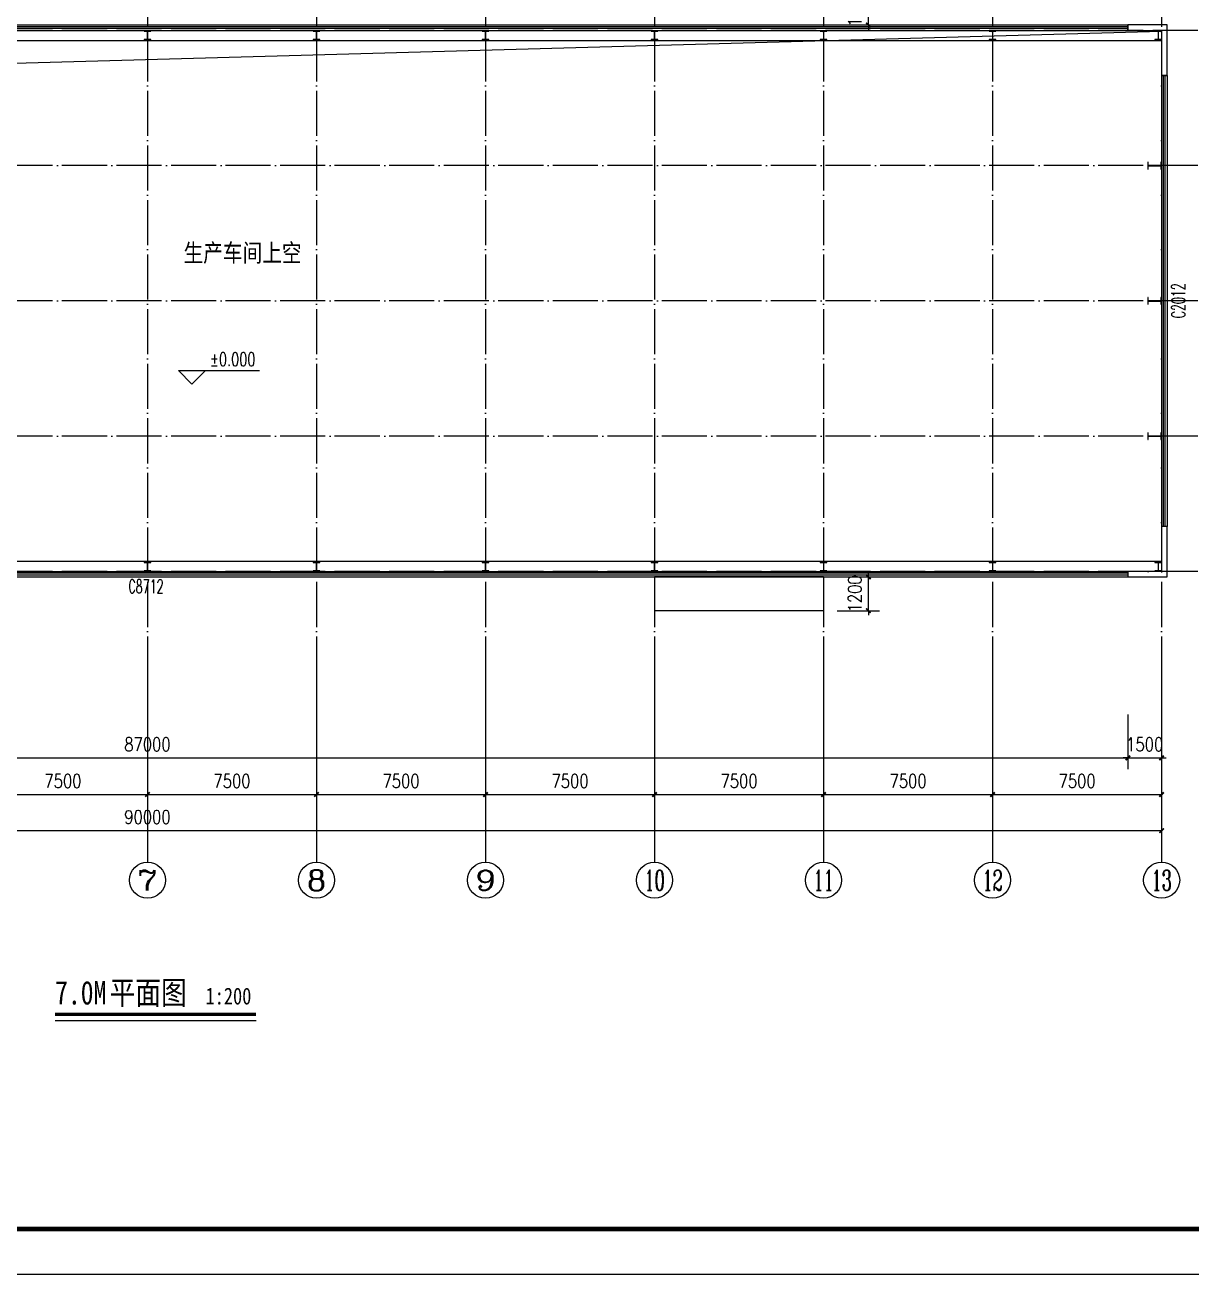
# Model space of a CAD drawing. Extents: x 3757684 to 3906284, y -130571 to 413559.
# Drawn here: x 3828280 to 3880018, y 87652 to 143053 of the extents above; entities that cross this region are included whole.
import ezdxf
from ezdxf.enums import TextEntityAlignment as Align

# ---------------------------------------------------------------- set-up
doc = ezdxf.new("R2010")
doc.units = 0
doc.header["$LTSCALE"] = 1000
doc.header["$MEASUREMENT"] = 0
doc.linetypes.add('DOTE', pattern=[2.42, 2, -0.2, 0.02, -0.2])
doc.layers.get('0').update_dxf_attribs({"color": 4, "linetype": 'CONTINUOUS'})
doc.layers.get('Defpoints').update_dxf_attribs({"linetype": 'CONTINUOUS'})
for name, color, linetype in [('AXIS', 3, 'CONTINUOUS'), ('AXIS_TEXT', 7, 'CONTINUOUS'), ('COLUMN', 9, 'CONTINUOUS'), ('DIM_ELEV', 3, 'CONTINUOUS'), ('DIM_SYMB', 3, 'CONTINUOUS'), ('DOTE', 1, 'CONTINUOUS'), ('PUB_DIM', 3, 'CONTINUOUS'), ('PUB_TEXT', 7, 'CONTINUOUS'), ('PUB_TITLE', 4, 'CONTINUOUS'), ('STAIR', 2, 'CONTINUOUS'), ('WALL', 5, 'CONTINUOUS'), ('WINDOW', 4, 'CONTINUOUS')]:
    doc.layers.add(name, color=color, linetype=linetype)
doc.styles.add('_SIMPLEX', font='SIMPLEX.shx', dxfattribs={"width": 0.8})
doc.styles.add('_TCH_AXIS', font='COMPLEX', dxfattribs={"bigfont": 'GBCBIG'})
doc.styles.add('_TCH_DIM', font='SIMPLEX', dxfattribs={"bigfont": 'GBCBIG'})
doc.styles.add('COMPLEX', font='COMPLEX')
doc.styles.add('DIM_FONT', font='SIMPLEX.shx', dxfattribs={"width": 0.8})
doc.styles.add('H1', font='SimSun.ttf')
doc.styles.add('ht', font='simhei_0.ttf', dxfattribs={"width": 0.8})
doc.dimstyles.new('DIMN200', dxfattribs={"dimscale": 2, "dimtxt": 300, "dimasz": 100, "dimexe": 250, "dimexo": 300, "dimgap": 150, "dimtad": 1, "dimdec": 0, "dimzin": 0, "dimdsep": 46, "dimtxsty": 'DIM_FONT', "dimblk": 'ARCHTICK', "dimcen": 0.09, "dimclrt": 7, "dimazin": 2, "dimtfac": 1, "dimtdec": 0, "dimtix": 1, "dimtmove": 2, "dimatfit": 3, "dimfxl": 0, "dimtolj": 1, "dimtzin": 0, "dimarcsym": 0})

# ---------------------------------------------------------------- blocks, each defined once
blk = doc.blocks.new('_ArchTick')
at = {"color": 0, "linetype": 'ByBlock', "const_width": 0.4}
blk.add_lwpolyline([(-0.5, -0.5), (0.5, 0.5)], dxfattribs=at)
blk = doc.blocks.new('*D27')
at = {"layer": 'Defpoints', "color": 0}
for p in [(3863714, 118573), (3865700, 118573), (3863714, 117073)]:
    blk.add_point(p, dxfattribs=at)
at = {"layer": 'PUB_DIM', "color": 0, "lineweight": -2}
for p, q in [((3864314, 118573), (3866200, 118573)), ((3865700, 118573), (3865700, 118773)), ((3865700, 117073), (3865700, 118573)), ((3864314, 117073), (3866200, 117073)), ((3865700, 117073), (3865700, 116873))]:
    blk.add_line(p, q, dxfattribs=at)
at = {"layer": 'PUB_DIM', "color": 0, "lineweight": -2, "xscale": 200, "yscale": 200, "zscale": 200}
for p, rotation in [((3865700, 118573), 270), ((3865700, 117073), 90)]:
    blk.add_blockref('_ArchTick', p, dxfattribs=dict(at, rotation=rotation))
at = {"layer": 'PUB_DIM', "color": 7, "insert": (3865100, 117823), "char_height": 600, "attachment_point": 5, "rotation": 90, "style": 'DIM_FONT'}
blk.add_mtext('\\A1;1200', dxfattribs=at)
blk = doc.blocks.new('*D29')
at = {"layer": 'Defpoints', "color": 0}
for p in [(3863714, 144553), (3865700, 144553), (3863714, 143053)]:
    blk.add_point(p, dxfattribs=at)
at = {"layer": 'PUB_DIM', "color": 0, "lineweight": -2}
for p, q in [((3865700, 144553), (3865700, 144753)), ((3864314, 144553), (3866200, 144553)), ((3865700, 143053), (3865700, 144553)), ((3864314, 143053), (3866200, 143053)), ((3865700, 143053), (3865700, 142853))]:
    blk.add_line(p, q, dxfattribs=at)
at = {"layer": 'PUB_DIM', "color": 0, "lineweight": -2, "xscale": 200, "yscale": 200, "zscale": 200}
for p, rotation in [((3865700, 144553), 270), ((3865700, 143053), 90)]:
    blk.add_blockref('_ArchTick', p, dxfattribs=dict(at, rotation=rotation))
at = {"layer": 'PUB_DIM', "color": 7, "insert": (3865100, 143803), "char_height": 600, "attachment_point": 5, "rotation": 90, "style": 'DIM_FONT'}
blk.add_mtext('\\A1;1200', dxfattribs=at)
blk = doc.blocks.new('*D92')
at = {"layer": 'Defpoints', "color": 0}
for p in [(3790214, 113062), (3877214, 113062), (3877214, 110542)]:
    blk.add_point(p, dxfattribs=at)
at = {"layer": 'PUB_DIM', "color": 0, "lineweight": -2}
for p, q in [((3790214, 112462), (3790214, 110042)), ((3877214, 112462), (3877214, 110042)), ((3790214, 110542), (3877214, 110542))]:
    blk.add_line(p, q, dxfattribs=at)
at = {"layer": 'PUB_DIM', "color": 0, "lineweight": -2, "xscale": 200, "yscale": 200, "zscale": 200, "rotation": 180}
blk.add_blockref('_ArchTick', (3790214, 110542), dxfattribs=at)
at = {"layer": 'PUB_DIM', "color": 0, "lineweight": -2, "xscale": 200, "yscale": 200, "zscale": 200}
blk.add_blockref('_ArchTick', (3877214, 110542), dxfattribs=at)
at = {"layer": 'PUB_DIM', "color": 7, "insert": (3833714, 111142), "char_height": 600, "attachment_point": 5, "style": 'DIM_FONT'}
blk.add_mtext('\\A1;87000', dxfattribs=at)
blk = doc.blocks.new('*D93')
at = {"layer": 'Defpoints', "color": 0}
for p in [(3877214, 113062), (3878714, 113062), (3878714, 110542)]:
    blk.add_point(p, dxfattribs=at)
at = {"layer": 'PUB_DIM', "color": 0, "lineweight": -2}
for p, q in [((3877214, 112462), (3877214, 110042)), ((3878714, 112462), (3878714, 110042)), ((3877214, 110542), (3877014, 110542)), ((3877214, 110542), (3878714, 110542)), ((3878714, 110542), (3878914, 110542))]:
    blk.add_line(p, q, dxfattribs=at)
at = {"layer": 'PUB_DIM', "color": 0, "lineweight": -2, "xscale": 200, "yscale": 200, "zscale": 200}
blk.add_blockref('_ArchTick', (3877214, 110542), dxfattribs=at)
at = {"layer": 'PUB_DIM', "color": 0, "lineweight": -2, "xscale": 200, "yscale": 200, "zscale": 200, "rotation": 180}
blk.add_blockref('_ArchTick', (3878714, 110542), dxfattribs=at)
at = {"layer": 'PUB_DIM', "color": 7, "insert": (3877964, 111142), "char_height": 600, "attachment_point": 5, "style": 'DIM_FONT'}
blk.add_mtext('\\A1;1500', dxfattribs=at)
blk = doc.blocks.new('*D164')
at = {"layer": 'AXIS', "color": 0, "lineweight": -2}
for p, q in [((3826214, 113318), (3826214, 108418)), ((3833714, 113318), (3833714, 108418)), ((3826214, 108918), (3833714, 108918))]:
    blk.add_line(p, q, dxfattribs=at)
at = {"layer": 'Defpoints', "color": 0}
for p in [(3826214, 113918), (3833714, 113918), (3833714, 108918)]:
    blk.add_point(p, dxfattribs=at)
at = {"layer": 'AXIS', "color": 0, "lineweight": -2, "xscale": 200, "yscale": 200, "zscale": 200, "rotation": 180}
blk.add_blockref('_ArchTick', (3826214, 108918), dxfattribs=at)
at = {"layer": 'AXIS', "color": 0, "lineweight": -2, "xscale": 200, "yscale": 200, "zscale": 200}
blk.add_blockref('_ArchTick', (3833714, 108918), dxfattribs=at)
at = {"layer": 'AXIS', "color": 7, "insert": (3829964, 109518), "char_height": 600, "attachment_point": 5, "style": 'DIM_FONT'}
blk.add_mtext('\\A1;7500', dxfattribs=at)
blk = doc.blocks.new('*D165')
at = {"layer": 'AXIS', "color": 0, "lineweight": -2}
for p, q in [((3833714, 113318), (3833714, 108418)), ((3841214, 113318), (3841214, 108418)), ((3833714, 108918), (3841214, 108918))]:
    blk.add_line(p, q, dxfattribs=at)
at = {"layer": 'Defpoints', "color": 0}
for p in [(3833714, 113918), (3841214, 113918), (3841214, 108918)]:
    blk.add_point(p, dxfattribs=at)
at = {"layer": 'AXIS', "color": 0, "lineweight": -2, "xscale": 200, "yscale": 200, "zscale": 200, "rotation": 180}
blk.add_blockref('_ArchTick', (3833714, 108918), dxfattribs=at)
at = {"layer": 'AXIS', "color": 0, "lineweight": -2, "xscale": 200, "yscale": 200, "zscale": 200}
blk.add_blockref('_ArchTick', (3841214, 108918), dxfattribs=at)
at = {"layer": 'AXIS', "color": 7, "insert": (3837464, 109518), "char_height": 600, "attachment_point": 5, "style": 'DIM_FONT'}
blk.add_mtext('\\A1;7500', dxfattribs=at)
blk = doc.blocks.new('*D166')
at = {"layer": 'AXIS', "color": 0, "lineweight": -2}
for p, q in [((3841214, 113318), (3841214, 108418)), ((3848714, 113318), (3848714, 108418)), ((3841214, 108918), (3848714, 108918))]:
    blk.add_line(p, q, dxfattribs=at)
at = {"layer": 'Defpoints', "color": 0}
for p in [(3841214, 113918), (3848714, 113918), (3848714, 108918)]:
    blk.add_point(p, dxfattribs=at)
at = {"layer": 'AXIS', "color": 0, "lineweight": -2, "xscale": 200, "yscale": 200, "zscale": 200, "rotation": 180}
blk.add_blockref('_ArchTick', (3841214, 108918), dxfattribs=at)
at = {"layer": 'AXIS', "color": 0, "lineweight": -2, "xscale": 200, "yscale": 200, "zscale": 200}
blk.add_blockref('_ArchTick', (3848714, 108918), dxfattribs=at)
at = {"layer": 'AXIS', "color": 7, "insert": (3844964, 109518), "char_height": 600, "attachment_point": 5, "style": 'DIM_FONT'}
blk.add_mtext('\\A1;7500', dxfattribs=at)
blk = doc.blocks.new('*D167')
at = {"layer": 'AXIS', "color": 0, "lineweight": -2}
for p, q in [((3848714, 113318), (3848714, 108418)), ((3856214, 113318), (3856214, 108418)), ((3848714, 108918), (3856214, 108918))]:
    blk.add_line(p, q, dxfattribs=at)
at = {"layer": 'Defpoints', "color": 0}
for p in [(3848714, 113918), (3856214, 113918), (3856214, 108918)]:
    blk.add_point(p, dxfattribs=at)
at = {"layer": 'AXIS', "color": 0, "lineweight": -2, "xscale": 200, "yscale": 200, "zscale": 200, "rotation": 180}
blk.add_blockref('_ArchTick', (3848714, 108918), dxfattribs=at)
at = {"layer": 'AXIS', "color": 0, "lineweight": -2, "xscale": 200, "yscale": 200, "zscale": 200}
blk.add_blockref('_ArchTick', (3856214, 108918), dxfattribs=at)
at = {"layer": 'AXIS', "color": 7, "insert": (3852464, 109518), "char_height": 600, "attachment_point": 5, "style": 'DIM_FONT'}
blk.add_mtext('\\A1;7500', dxfattribs=at)
blk = doc.blocks.new('*D168')
at = {"layer": 'AXIS', "color": 0, "lineweight": -2}
for p, q in [((3856214, 113318), (3856214, 108418)), ((3863714, 113318), (3863714, 108418)), ((3856214, 108918), (3863714, 108918))]:
    blk.add_line(p, q, dxfattribs=at)
at = {"layer": 'Defpoints', "color": 0}
for p in [(3856214, 113918), (3863714, 113918), (3863714, 108918)]:
    blk.add_point(p, dxfattribs=at)
at = {"layer": 'AXIS', "color": 0, "lineweight": -2, "xscale": 200, "yscale": 200, "zscale": 200, "rotation": 180}
blk.add_blockref('_ArchTick', (3856214, 108918), dxfattribs=at)
at = {"layer": 'AXIS', "color": 0, "lineweight": -2, "xscale": 200, "yscale": 200, "zscale": 200}
blk.add_blockref('_ArchTick', (3863714, 108918), dxfattribs=at)
at = {"layer": 'AXIS', "color": 7, "insert": (3859964, 109518), "char_height": 600, "attachment_point": 5, "style": 'DIM_FONT'}
blk.add_mtext('\\A1;7500', dxfattribs=at)
blk = doc.blocks.new('*D169')
at = {"layer": 'AXIS', "color": 0, "lineweight": -2}
for p, q in [((3863714, 113318), (3863714, 108418)), ((3871214, 113318), (3871214, 108418)), ((3863714, 108918), (3871214, 108918))]:
    blk.add_line(p, q, dxfattribs=at)
at = {"layer": 'Defpoints', "color": 0}
for p in [(3863714, 113918), (3871214, 113918), (3871214, 108918)]:
    blk.add_point(p, dxfattribs=at)
at = {"layer": 'AXIS', "color": 0, "lineweight": -2, "xscale": 200, "yscale": 200, "zscale": 200, "rotation": 180}
blk.add_blockref('_ArchTick', (3863714, 108918), dxfattribs=at)
at = {"layer": 'AXIS', "color": 0, "lineweight": -2, "xscale": 200, "yscale": 200, "zscale": 200}
blk.add_blockref('_ArchTick', (3871214, 108918), dxfattribs=at)
at = {"layer": 'AXIS', "color": 7, "insert": (3867464, 109518), "char_height": 600, "attachment_point": 5, "style": 'DIM_FONT'}
blk.add_mtext('\\A1;7500', dxfattribs=at)
blk = doc.blocks.new('*D170')
at = {"layer": 'AXIS', "color": 0, "lineweight": -2}
for p, q in [((3871214, 113318), (3871214, 108418)), ((3878714, 113318), (3878714, 108418)), ((3871214, 108918), (3878714, 108918))]:
    blk.add_line(p, q, dxfattribs=at)
at = {"layer": 'Defpoints', "color": 0}
for p in [(3871214, 113918), (3878714, 113918), (3878714, 108918)]:
    blk.add_point(p, dxfattribs=at)
at = {"layer": 'AXIS', "color": 0, "lineweight": -2, "xscale": 200, "yscale": 200, "zscale": 200, "rotation": 180}
blk.add_blockref('_ArchTick', (3871214, 108918), dxfattribs=at)
at = {"layer": 'AXIS', "color": 0, "lineweight": -2, "xscale": 200, "yscale": 200, "zscale": 200}
blk.add_blockref('_ArchTick', (3878714, 108918), dxfattribs=at)
at = {"layer": 'AXIS', "color": 7, "insert": (3874964, 109518), "char_height": 600, "attachment_point": 5, "style": 'DIM_FONT'}
blk.add_mtext('\\A1;7500', dxfattribs=at)
blk = doc.blocks.new('*D171')
at = {"layer": 'AXIS', "color": 0, "lineweight": -2}
for p, q in [((3788714, 113318), (3788714, 106818)), ((3878714, 113318), (3878714, 106818)), ((3788714, 107318), (3878714, 107318))]:
    blk.add_line(p, q, dxfattribs=at)
at = {"layer": 'Defpoints', "color": 0}
for p in [(3788714, 113918), (3878714, 113918), (3878714, 107318)]:
    blk.add_point(p, dxfattribs=at)
at = {"layer": 'AXIS', "color": 0, "lineweight": -2, "xscale": 200, "yscale": 200, "zscale": 200, "rotation": 180}
blk.add_blockref('_ArchTick', (3788714, 107318), dxfattribs=at)
at = {"layer": 'AXIS', "color": 0, "lineweight": -2, "xscale": 200, "yscale": 200, "zscale": 200}
blk.add_blockref('_ArchTick', (3878714, 107318), dxfattribs=at)
at = {"layer": 'AXIS', "color": 7, "insert": (3833714, 107918), "char_height": 600, "attachment_point": 5, "style": 'DIM_FONT'}
blk.add_mtext('\\A1;90000', dxfattribs=at)
blk = doc.blocks.new('_AXISO')
blk.add_circle((0, 0), 0.5)
at = {"layer": 'AXIS_TEXT', "style": 'COMPLEX', "width": 1.041667}
blk.add_attdef('A', text='', height=0.56, dxfattribs=at).set_placement((-0.25, -0.28), (0.25, -0.28), align=Align.FIT)
blk = doc.blocks.new('$TCHSYS$WIN2D')
for p, q in [((-0.5, 0.5), (0.5, 0.5)), ((-0.5, 0.5), (-0.5, -0.5)), ((0.5, 0.5), (0.5, -0.5)), ((0.5, 0.16667), (-0.5, 0.16667)), ((0.5, -0.16667), (-0.5, -0.16667)), ((-0.5, -0.5), (0.5, -0.5))]:
    blk.add_line(p, q)

msp = doc.modelspace()

# ---------------------------------------------------------------- linework, layer by layer
for p, q in [((3788713.9, 142357.9), (3878713.9, 142357.9)), ((3788713.9, 119267.7), (3878713.9, 119267.7))]:
    msp.add_line(p, q)
msp.add_lwpolyline([(3788713.9, 118845.1), (3791730.1, 140359), (3878713.9, 142780.5)])
at = {"layer": 'AXIS'}
for p, q in [((3833713.9, 113918.3), (3833713.9, 105918.3)), ((3841213.9, 113918.3), (3841213.9, 105918.3)), ((3848713.9, 113918.3), (3848713.9, 105918.3)), ((3856213.9, 113918.3), (3856213.9, 105918.3)), ((3863713.9, 113918.3), (3863713.9, 105918.3)), ((3871213.9, 113918.3), (3871213.9, 105918.3)), ((3878713.9, 113918.3), (3878713.9, 105918.3))]:
    msp.add_line(p, q, dxfattribs=at)
at = {"layer": 'COLUMN'}
for p, q in [((3833863.9, 142796.5), (3833563.9, 142796.5)), ((3833563.9, 142796.5), (3833563.9, 142780.5)), ((3833563.9, 142780.5), (3833703.9, 142780.5)), ((3833703.9, 142412.5), (3833563.9, 142412.5)), ((3833563.9, 142412.5), (3833563.9, 142396.5)), ((3833563.9, 142396.5), (3833863.9, 142396.5)), ((3833703.9, 142780.5), (3833708.9, 142775.5)), ((3833708.9, 142417.5), (3833703.9, 142412.5)), ((3833708.9, 142775.5), (3833708.9, 142417.5)), ((3833718.9, 142775.5), (3833723.9, 142780.5)), ((3833718.9, 142417.5), (3833718.9, 142775.5)), ((3833723.9, 142412.5), (3833718.9, 142417.5)), ((3833723.9, 142780.5), (3833863.9, 142780.5)), ((3833863.9, 142412.5), (3833723.9, 142412.5)), ((3833863.9, 142780.5), (3833863.9, 142796.5)), ((3833863.9, 142396.5), (3833863.9, 142412.5)), ((3841363.9, 142796.5), (3841063.9, 142796.5)), ((3841063.9, 142796.5), (3841063.9, 142780.5)), ((3841063.9, 142780.5), (3841203.9, 142780.5)), ((3841203.9, 142412.5), (3841063.9, 142412.5)), ((3841063.9, 142412.5), (3841063.9, 142396.5)), ((3841063.9, 142396.5), (3841363.9, 142396.5)), ((3841203.9, 142780.5), (3841208.9, 142775.5)), ((3841208.9, 142417.5), (3841203.9, 142412.5)), ((3841208.9, 142775.5), (3841208.9, 142417.5)), ((3841218.9, 142775.5), (3841223.9, 142780.5)), ((3841218.9, 142417.5), (3841218.9, 142775.5)), ((3841223.9, 142412.5), (3841218.9, 142417.5)), ((3841223.9, 142780.5), (3841363.9, 142780.5)), ((3841363.9, 142412.5), (3841223.9, 142412.5)), ((3841363.9, 142780.5), (3841363.9, 142796.5)), ((3841363.9, 142396.5), (3841363.9, 142412.5)), ((3848863.9, 142796.5), (3848563.9, 142796.5)), ((3848563.9, 142796.5), (3848563.9, 142780.5)), ((3848563.9, 142780.5), (3848703.9, 142780.5)), ((3848703.9, 142412.5), (3848563.9, 142412.5)), ((3848563.9, 142412.5), (3848563.9, 142396.5)), ((3848563.9, 142396.5), (3848863.9, 142396.5)), ((3848703.9, 142780.5), (3848708.9, 142775.5)), ((3848708.9, 142417.5), (3848703.9, 142412.5)), ((3848708.9, 142775.5), (3848708.9, 142417.5)), ((3848718.9, 142775.5), (3848723.9, 142780.5)), ((3848718.9, 142417.5), (3848718.9, 142775.5)), ((3848723.9, 142412.5), (3848718.9, 142417.5)), ((3848723.9, 142780.5), (3848863.9, 142780.5)), ((3848863.9, 142412.5), (3848723.9, 142412.5)), ((3848863.9, 142780.5), (3848863.9, 142796.5)), ((3848863.9, 142396.5), (3848863.9, 142412.5)), ((3856363.9, 142796.5), (3856063.9, 142796.5)), ((3856063.9, 142796.5), (3856063.9, 142780.5)), ((3856063.9, 142780.5), (3856203.9, 142780.5)), ((3856203.9, 142412.5), (3856063.9, 142412.5)), ((3856063.9, 142412.5), (3856063.9, 142396.5)), ((3856063.9, 142396.5), (3856363.9, 142396.5)), ((3856203.9, 142780.5), (3856208.9, 142775.5)), ((3856208.9, 142417.5), (3856203.9, 142412.5)), ((3856208.9, 142775.5), (3856208.9, 142417.5)), ((3856218.9, 142775.5), (3856223.9, 142780.5)), ((3856218.9, 142417.5), (3856218.9, 142775.5)), ((3856223.9, 142412.5), (3856218.9, 142417.5)), ((3856223.9, 142780.5), (3856363.9, 142780.5)), ((3856363.9, 142412.5), (3856223.9, 142412.5)), ((3856363.9, 142780.5), (3856363.9, 142796.5)), ((3856363.9, 142396.5), (3856363.9, 142412.5)), ((3863863.9, 142796.5), (3863563.9, 142796.5)), ((3863563.9, 142796.5), (3863563.9, 142780.5)), ((3863563.9, 142780.5), (3863703.9, 142780.5)), ((3863703.9, 142412.5), (3863563.9, 142412.5)), ((3863563.9, 142412.5), (3863563.9, 142396.5)), ((3863563.9, 142396.5), (3863863.9, 142396.5)), ((3863703.9, 142780.5), (3863708.9, 142775.5)), ((3863708.9, 142417.5), (3863703.9, 142412.5)), ((3863708.9, 142775.5), (3863708.9, 142417.5)), ((3863718.9, 142775.5), (3863723.9, 142780.5)), ((3863718.9, 142417.5), (3863718.9, 142775.5)), ((3863723.9, 142412.5), (3863718.9, 142417.5)), ((3863723.9, 142780.5), (3863863.9, 142780.5)), ((3863863.9, 142412.5), (3863723.9, 142412.5)), ((3863863.9, 142780.5), (3863863.9, 142796.5)), ((3863863.9, 142396.5), (3863863.9, 142412.5)), ((3871363.9, 142796.5), (3871063.9, 142796.5)), ((3871063.9, 142796.5), (3871063.9, 142780.5)), ((3871063.9, 142780.5), (3871203.9, 142780.5)), ((3871203.9, 142412.5), (3871063.9, 142412.5)), ((3871063.9, 142412.5), (3871063.9, 142396.5)), ((3871063.9, 142396.5), (3871363.9, 142396.5)), ((3871203.9, 142780.5), (3871208.9, 142775.5)), ((3871208.9, 142417.5), (3871203.9, 142412.5)), ((3871208.9, 142775.5), (3871208.9, 142417.5)), ((3871218.9, 142775.5), (3871223.9, 142780.5)), ((3871218.9, 142417.5), (3871218.9, 142775.5)), ((3871223.9, 142412.5), (3871218.9, 142417.5)), ((3871223.9, 142780.5), (3871363.9, 142780.5)), ((3871363.9, 142412.5), (3871223.9, 142412.5)), ((3871363.9, 142780.5), (3871363.9, 142796.5)), ((3871363.9, 142396.5), (3871363.9, 142412.5)), ((3878713.9, 142796.5), (3878413.9, 142796.5)), ((3878413.9, 142796.5), (3878413.9, 142780.5)), ((3878413.9, 142780.5), (3878553.9, 142780.5)), ((3878553.9, 142412.5), (3878413.9, 142412.5)), ((3878413.9, 142412.5), (3878413.9, 142396.5)), ((3878413.9, 142396.5), (3878713.9, 142396.5)), ((3878553.9, 142780.5), (3878558.9, 142775.5)), ((3878558.9, 142417.5), (3878553.9, 142412.5)), ((3878558.9, 142775.5), (3878558.9, 142417.5)), ((3878568.9, 142775.5), (3878573.9, 142780.5)), ((3878568.9, 142417.5), (3878568.9, 142775.5)), ((3878573.9, 142412.5), (3878568.9, 142417.5)), ((3878573.9, 142780.5), (3878713.9, 142780.5)), ((3878713.9, 142412.5), (3878573.9, 142412.5)), ((3878713.9, 142780.5), (3878713.9, 142796.5)), ((3878713.9, 142396.5), (3878713.9, 142412.5)), ((3878115.1, 136962.8), (3878099.1, 136962.8)), ((3878099.1, 136962.8), (3878099.1, 136662.8)), ((3878115.1, 136822.8), (3878115.1, 136962.8)), ((3878699.1, 136962.8), (3878683.1, 136962.8)), ((3878683.1, 136962.8), (3878683.1, 136822.8)), ((3878699.1, 136662.8), (3878699.1, 136962.8)), ((3878099.1, 136662.8), (3878115.1, 136662.8)), ((3878120.1, 136817.8), (3878115.1, 136822.8)), ((3878115.1, 136802.8), (3878120.1, 136807.8)), ((3878115.1, 136662.8), (3878115.1, 136802.8)), ((3878678.1, 136817.8), (3878120.1, 136817.8)), ((3878120.1, 136807.8), (3878678.1, 136807.8)), ((3878683.1, 136822.8), (3878678.1, 136817.8)), ((3878678.1, 136807.8), (3878683.1, 136802.8)), ((3878683.1, 136802.8), (3878683.1, 136662.8)), ((3878683.1, 136662.8), (3878699.1, 136662.8)), ((3878115.1, 130962.8), (3878099.1, 130962.8)), ((3878099.1, 130962.8), (3878099.1, 130662.8)), ((3878115.1, 130822.8), (3878115.1, 130962.8)), ((3878120.1, 130817.8), (3878115.1, 130822.8)), ((3878115.1, 130802.8), (3878120.1, 130807.8)), ((3878115.1, 130662.8), (3878115.1, 130802.8)), ((3878678.1, 130817.8), (3878120.1, 130817.8)), ((3878120.1, 130807.8), (3878678.1, 130807.8)), ((3878683.1, 130822.8), (3878678.1, 130817.8)), ((3878678.1, 130807.8), (3878683.1, 130802.8)), ((3878699.1, 130962.8), (3878683.1, 130962.8)), ((3878683.1, 130962.8), (3878683.1, 130822.8)), ((3878683.1, 130802.8), (3878683.1, 130662.8)), ((3878699.1, 130662.8), (3878699.1, 130962.8)), ((3878099.1, 130662.8), (3878115.1, 130662.8)), ((3878683.1, 130662.8), (3878699.1, 130662.8)), ((3878115.1, 124962.8), (3878099.1, 124962.8)), ((3878099.1, 124962.8), (3878099.1, 124662.8)), ((3878099.1, 124662.8), (3878115.1, 124662.8)), ((3878115.1, 124822.8), (3878115.1, 124962.8)), ((3878120.1, 124817.8), (3878115.1, 124822.8)), ((3878115.1, 124802.8), (3878120.1, 124807.8)), ((3878115.1, 124662.8), (3878115.1, 124802.8)), ((3878678.1, 124817.8), (3878120.1, 124817.8)), ((3878120.1, 124807.8), (3878678.1, 124807.8)), ((3878683.1, 124822.8), (3878678.1, 124817.8)), ((3878678.1, 124807.8), (3878683.1, 124802.8)), ((3878699.1, 124962.8), (3878683.1, 124962.8)), ((3878683.1, 124962.8), (3878683.1, 124822.8)), ((3878683.1, 124802.8), (3878683.1, 124662.8)), ((3878683.1, 124662.8), (3878699.1, 124662.8)), ((3878699.1, 124662.8), (3878699.1, 124962.8)), ((3833863.9, 119229.1), (3833563.9, 119229.1)), ((3833563.9, 119229.1), (3833563.9, 119213.1)), ((3833563.9, 119213.1), (3833703.9, 119213.1)), ((3833703.9, 119213.1), (3833708.9, 119208.1)), ((3833708.9, 119208.1), (3833708.9, 118850.1)), ((3833718.9, 119208.1), (3833723.9, 119213.1)), ((3833718.9, 118850.1), (3833718.9, 119208.1)), ((3833723.9, 119213.1), (3833863.9, 119213.1)), ((3833863.9, 119213.1), (3833863.9, 119229.1)), ((3841363.9, 119229.1), (3841063.9, 119229.1)), ((3841063.9, 119229.1), (3841063.9, 119213.1)), ((3841063.9, 119213.1), (3841203.9, 119213.1)), ((3841203.9, 119213.1), (3841208.9, 119208.1)), ((3841208.9, 119208.1), (3841208.9, 118850.1)), ((3841218.9, 119208.1), (3841223.9, 119213.1)), ((3841218.9, 118850.1), (3841218.9, 119208.1)), ((3841223.9, 119213.1), (3841363.9, 119213.1)), ((3841363.9, 119213.1), (3841363.9, 119229.1)), ((3848863.9, 119229.1), (3848563.9, 119229.1)), ((3848563.9, 119229.1), (3848563.9, 119213.1)), ((3848563.9, 119213.1), (3848703.9, 119213.1)), ((3848703.9, 119213.1), (3848708.9, 119208.1)), ((3848708.9, 119208.1), (3848708.9, 118850.1)), ((3848718.9, 119208.1), (3848723.9, 119213.1)), ((3848718.9, 118850.1), (3848718.9, 119208.1)), ((3848723.9, 119213.1), (3848863.9, 119213.1)), ((3848863.9, 119213.1), (3848863.9, 119229.1)), ((3856363.9, 119229.1), (3856063.9, 119229.1)), ((3856063.9, 119229.1), (3856063.9, 119213.1)), ((3856063.9, 119213.1), (3856203.9, 119213.1)), ((3856203.9, 119213.1), (3856208.9, 119208.1)), ((3856208.9, 119208.1), (3856208.9, 118850.1)), ((3856218.9, 119208.1), (3856223.9, 119213.1)), ((3856218.9, 118850.1), (3856218.9, 119208.1)), ((3856223.9, 119213.1), (3856363.9, 119213.1)), ((3856363.9, 119213.1), (3856363.9, 119229.1)), ((3863863.9, 119229.1), (3863563.9, 119229.1)), ((3863563.9, 119229.1), (3863563.9, 119213.1)), ((3863563.9, 119213.1), (3863703.9, 119213.1)), ((3863703.9, 119213.1), (3863708.9, 119208.1)), ((3863708.9, 119208.1), (3863708.9, 118850.1)), ((3863718.9, 119208.1), (3863723.9, 119213.1)), ((3863718.9, 118850.1), (3863718.9, 119208.1)), ((3863723.9, 119213.1), (3863863.9, 119213.1)), ((3863863.9, 119213.1), (3863863.9, 119229.1)), ((3871363.9, 119229.1), (3871063.9, 119229.1)), ((3871063.9, 119229.1), (3871063.9, 119213.1)), ((3871063.9, 119213.1), (3871203.9, 119213.1)), ((3871203.9, 119213.1), (3871208.9, 119208.1)), ((3871208.9, 119208.1), (3871208.9, 118850.1)), ((3871218.9, 119208.1), (3871223.9, 119213.1)), ((3871218.9, 118850.1), (3871218.9, 119208.1)), ((3871223.9, 119213.1), (3871363.9, 119213.1)), ((3871363.9, 119213.1), (3871363.9, 119229.1)), ((3878413.9, 119229.1), (3878413.9, 119213.1)), ((3878713.9, 119229.1), (3878413.9, 119229.1)), ((3878413.9, 119213.1), (3878553.9, 119213.1)), ((3878553.9, 119213.1), (3878558.9, 119208.1)), ((3878558.9, 119208.1), (3878558.9, 118850.1)), ((3878568.9, 119208.1), (3878573.9, 119213.1)), ((3878568.9, 118850.1), (3878568.9, 119208.1)), ((3878573.9, 119213.1), (3878713.9, 119213.1)), ((3878713.9, 119213.1), (3878713.9, 119229.1)), ((3833703.9, 118845.1), (3833563.9, 118845.1)), ((3833563.9, 118845.1), (3833563.9, 118829.1)), ((3833563.9, 118829.1), (3833863.9, 118829.1)), ((3833708.9, 118850.1), (3833703.9, 118845.1)), ((3833723.9, 118845.1), (3833718.9, 118850.1)), ((3833863.9, 118845.1), (3833723.9, 118845.1)), ((3833863.9, 118829.1), (3833863.9, 118845.1)), ((3841203.9, 118845.1), (3841063.9, 118845.1)), ((3841063.9, 118845.1), (3841063.9, 118829.1)), ((3841063.9, 118829.1), (3841363.9, 118829.1)), ((3841208.9, 118850.1), (3841203.9, 118845.1)), ((3841223.9, 118845.1), (3841218.9, 118850.1)), ((3841363.9, 118845.1), (3841223.9, 118845.1)), ((3841363.9, 118829.1), (3841363.9, 118845.1)), ((3848703.9, 118845.1), (3848563.9, 118845.1)), ((3848563.9, 118845.1), (3848563.9, 118829.1)), ((3848563.9, 118829.1), (3848863.9, 118829.1)), ((3848708.9, 118850.1), (3848703.9, 118845.1)), ((3848723.9, 118845.1), (3848718.9, 118850.1)), ((3848863.9, 118845.1), (3848723.9, 118845.1)), ((3848863.9, 118829.1), (3848863.9, 118845.1)), ((3856203.9, 118845.1), (3856063.9, 118845.1)), ((3856063.9, 118845.1), (3856063.9, 118829.1)), ((3856063.9, 118829.1), (3856363.9, 118829.1)), ((3856208.9, 118850.1), (3856203.9, 118845.1)), ((3856223.9, 118845.1), (3856218.9, 118850.1)), ((3856363.9, 118845.1), (3856223.9, 118845.1)), ((3856363.9, 118829.1), (3856363.9, 118845.1)), ((3863703.9, 118845.1), (3863563.9, 118845.1)), ((3863563.9, 118845.1), (3863563.9, 118829.1)), ((3863563.9, 118829.1), (3863863.9, 118829.1)), ((3863708.9, 118850.1), (3863703.9, 118845.1)), ((3863723.9, 118845.1), (3863718.9, 118850.1)), ((3863863.9, 118845.1), (3863723.9, 118845.1)), ((3863863.9, 118829.1), (3863863.9, 118845.1)), ((3871203.9, 118845.1), (3871063.9, 118845.1)), ((3871063.9, 118845.1), (3871063.9, 118829.1)), ((3871063.9, 118829.1), (3871363.9, 118829.1)), ((3871208.9, 118850.1), (3871203.9, 118845.1)), ((3871223.9, 118845.1), (3871218.9, 118850.1)), ((3871363.9, 118845.1), (3871223.9, 118845.1)), ((3871363.9, 118829.1), (3871363.9, 118845.1)), ((3878553.9, 118845.1), (3878413.9, 118845.1)), ((3878413.9, 118845.1), (3878413.9, 118829.1)), ((3878413.9, 118829.1), (3878713.9, 118829.1)), ((3878558.9, 118850.1), (3878553.9, 118845.1)), ((3878573.9, 118845.1), (3878568.9, 118850.1)), ((3878713.9, 118845.1), (3878573.9, 118845.1)), ((3878713.9, 118829.1), (3878713.9, 118845.1))]:
    msp.add_line(p, q, dxfattribs=at)
at = {"layer": 'DIM_ELEV'}
for p, q in [((3835689.9, 127127.4), (3835089.9, 127727.4)), ((3835089.9, 127727.4), (3838689.9, 127727.4)), ((3835689.9, 127127.4), (3836289.9, 127727.4))]:
    msp.add_line(p, q, dxfattribs=at)
at = {"layer": 'DIM_SYMB', "const_width": 140}
msp.add_lwpolyline([(3829615.5, 99173.4), (3838537.4, 99173.4)], dxfattribs=at)
at = {"layer": 'DIM_SYMB'}
msp.add_lwpolyline([(3829615.5, 98893.4), (3838537.4, 98893.4)], dxfattribs=at)
at = {"layer": 'DOTE', "linetype": 'DOTE'}
for p, q in [((3833713.9, 147389.7, 0), (3833713.9, 113918.3, 0)), ((3841213.9, 147389.7, 0), (3841213.9, 113918.3, 0)), ((3848713.9, 147389.7, 0), (3848713.9, 113918.3, 0)), ((3856213.9, 147389.7, 0), (3856213.9, 113918.3, 0)), ((3863713.9, 147389.7, 0), (3863713.9, 113918.3, 0)), ((3871213.9, 147389.7, 0), (3871213.9, 113918.3, 0)), ((3878713.9, 147389.7, 0), (3878713.9, 113918.3, 0)), ((3882739.8, 142812.8, 0), (3784688, 142812.8, 0)), ((3882739.8, 136812.8, 0), (3784688, 136812.8, 0)), ((3882739.8, 130812.8, 0), (3784688, 130812.8, 0)), ((3882739.8, 124812.8, 0), (3784688, 124812.8, 0)), ((3882739.8, 118812.8, 0), (3784688, 118812.8, 0))]:
    msp.add_line(p, q, dxfattribs=at)
at = {"layer": 'PUB_TITLE', "elevation": 0}
msp.add_lwpolyline([(3757684, 87652), (3906284, 87652), (3906284, 171652), (3757684, 171652)], close=True, dxfattribs=at)
at = {"layer": 'PUB_TITLE', "const_width": 200, "elevation": 0}
msp.add_lwpolyline([(3762684, 89652), (3904284, 89652), (3904284, 169652), (3762684, 169652)], close=True, dxfattribs=at)
at = {"layer": 'STAIR'}
for p, q in [((3863713.9, 118572.8), (3856213.9, 118572.8)), ((3856213.9, 118572.8), (3856213.9, 117072.8)), ((3863713.9, 118572.8), (3863713.9, 117072.8)), ((3863713.9, 117072.8), (3856213.9, 117072.8))]:
    msp.add_line(p, q, dxfattribs=at)
at = {"layer": 'WALL'}
for p, q in [((3878953.9, 143052.8), (3877213.9, 143052.8)), ((3877213.9, 143052.8), (3877213.9, 142812.8)), ((3878953.9, 140812.8), (3878953.9, 143052.8)), ((3877213.9, 142812.8), (3878713.9, 142812.8)), ((3878713.9, 142812.8), (3878713.9, 140812.8)), ((3878713.9, 140812.8), (3878953.9, 140812.8)), ((3878953.9, 120812.8), (3878713.9, 120812.8)), ((3878713.9, 120812.8), (3878713.9, 118812.8)), ((3878953.9, 118572.8), (3878953.9, 120812.8)), ((3878713.9, 118812.8), (3877213.9, 118812.8)), ((3877213.9, 118812.8), (3877213.9, 118572.8)), ((3877213.9, 118572.8), (3878953.9, 118572.8))]:
    msp.add_line(p, q, dxfattribs=at)

# ---------------------------------------------------------------- block references
at = {"layer": 'AXIS'}
ref = msp.add_blockref('_AXISO', (3833713.9, 105118.3), dxfattribs=dict(at, xscale=1600, yscale=1600, zscale=1600))
ref.add_attrib('A', '7', dxfattribs={"layer": 'AXIS_TEXT', "height": 905.1, "style": '_TCH_AXIS', "width": 1.5}).set_placement((3833261.4, 104665.7), (3834166.4, 104665.7), align=Align.FIT)
ref = msp.add_blockref('_AXISO', (3841213.9, 105118.3), dxfattribs=dict(at, xscale=1600, yscale=1600, zscale=1600))
ref.add_attrib('A', '8', dxfattribs={"layer": 'AXIS_TEXT', "height": 905.1, "style": '_TCH_AXIS', "width": 1.5}).set_placement((3840761.4, 104665.7), (3841666.4, 104665.7), align=Align.FIT)
ref = msp.add_blockref('_AXISO', (3848713.9, 105118.3), dxfattribs=dict(at, xscale=1600, yscale=1600, zscale=1600))
ref.add_attrib('A', '9', dxfattribs={"layer": 'AXIS_TEXT', "height": 905.1, "style": '_TCH_AXIS', "width": 1.5}).set_placement((3848261.4, 104665.7), (3849166.4, 104665.7), align=Align.FIT)
ref = msp.add_blockref('_AXISO', (3856213.9, 105118.3), dxfattribs=dict(at, xscale=1600, yscale=1600, zscale=1600))
ref.add_attrib('A', '10', dxfattribs={"layer": 'AXIS_TEXT', "height": 905.1, "style": '_TCH_AXIS', "width": 0.724138}).set_placement((3855761.4, 104665.7), (3856666.4, 104665.7), align=Align.FIT)
ref = msp.add_blockref('_AXISO', (3863713.9, 105118.3), dxfattribs=dict(at, xscale=1600, yscale=1600, zscale=1600))
ref.add_attrib('A', '11', dxfattribs={"layer": 'AXIS_TEXT', "height": 905.1, "style": '_TCH_AXIS', "width": 0.875}).set_placement((3863261.4, 104665.7), (3864166.4, 104665.7), align=Align.FIT)
ref = msp.add_blockref('_AXISO', (3871213.9, 105118.3), dxfattribs=dict(at, xscale=1600, yscale=1600, zscale=1600))
ref.add_attrib('A', '12', dxfattribs={"layer": 'AXIS_TEXT', "height": 905.1, "style": '_TCH_AXIS', "width": 0.724138}).set_placement((3870761.4, 104665.7), (3871666.4, 104665.7), align=Align.FIT)
ref = msp.add_blockref('_AXISO', (3878713.9, 105118.3), dxfattribs=dict(at, xscale=1600, yscale=1600, zscale=1600))
ref.add_attrib('A', '13', dxfattribs={"layer": 'AXIS_TEXT', "height": 905.1, "style": '_TCH_AXIS', "width": 0.724138}).set_placement((3878261.4, 104665.7), (3879166.4, 104665.7), align=Align.FIT)
at = {"layer": 'WINDOW'}
for p, xscale, yscale, zscale, rotation in [((3833713.9, 142932.8), 87000, -240, 87000, 359.9999999999305), ((3878833.9, 130812.8), 20000, 240, 20000, 269.9999999993853), ((3833713.9, 118692.8), 87000, 240, 87000, 6.948027720146435e-11)]:
    msp.add_blockref('$TCHSYS$WIN2D', p, dxfattribs=dict(at, xscale=xscale, yscale=yscale, zscale=zscale, rotation=rotation))

# ---------------------------------------------------------------- texts
at = {"layer": 'PUB_DIM', "style": 'H1', "width": 0.8}
msp.add_text('生产车间上空', height=800, dxfattribs=at).set_placement((3835314.4, 132546.9, 0))
at = {"layer": 'PUB_TEXT', "style": '_SIMPLEX', "width": 0.6}
msp.add_text('C2012', height=600, rotation=90, dxfattribs=at).set_placement((3879752.8, 130042.3))
at = {"layer": 'PUB_TEXT'}
for s, height, style, width, p in [('%%P0.000', 595, '_TCH_DIM', 0.705882, (3836489.9, 127927.4)), ('C8712', 600, '_SIMPLEX', 0.6, (3832870.5, 117852.9)), ('7.0M', 1045.57, 'ht', 0.8, (3829615.5, 99607, 0)), ('平面图', 1045.57, 'ht', 0.8, (3832035.1, 99607, 0)), ('1:200', 746.84, 'ht', 0.8, (3836291.8, 99607, 0))]:
    msp.add_text(s, height=height, dxfattribs=dict(at, style=style, width=width)).set_placement(p)

# ---------------------------------------------------------------- dimensions: what is measured, and where the dimension line sits
at = {"layer": 'AXIS'}
for p1, p2, distance, picture, middle in [((3788713.9, 113918.3), (3878713.9, 113918.3), -6600, '*D171', (3833713.9, 107918.3)), ((3826213.9, 113918.3), (3833713.9, 113918.3), -5000, '*D164', (3829963.9, 109518.3)), ((3833713.9, 113918.3), (3841213.9, 113918.3), -5000, '*D165', (3837463.9, 109518.3)), ((3841213.9, 113918.3), (3848713.9, 113918.3), -5000, '*D166', (3844963.9, 109518.3)), ((3848713.9, 113918.3), (3856213.9, 113918.3), -5000, '*D167', (3852463.9, 109518.3)), ((3856213.9, 113918.3), (3863713.9, 113918.3), -5000, '*D168', (3859963.9, 109518.3)), ((3863713.9, 113918.3), (3871213.9, 113918.3), -5000, '*D169', (3867463.9, 109518.3)), ((3871213.9, 113918.3), (3878713.9, 113918.3), -5000, '*D170', (3874963.9, 109518.3))]:
    dim = msp.add_aligned_dim(p1=p1, p2=p2, distance=distance, dimstyle='DIMN200', dxfattribs=at)
    dim.commit()
    dim.dimension.update_dxf_attribs({"geometry": picture, "text_midpoint": middle})
at = {"layer": 'PUB_DIM'}
for p1, p2, picture, middle in [((3863713.9, 143052.8), (3863713.9, 144552.8), '*D29', (3865100.4, 143802.8)), ((3863713.9, 117072.8), (3863713.9, 118572.8), '*D27', (3865100.4, 117822.8))]:
    dim = msp.add_aligned_dim(p1=p1, p2=p2, distance=-1986.5, text='1200', dimstyle='DIMN200', dxfattribs=at)
    dim.commit()
    dim.dimension.update_dxf_attribs({"geometry": picture, "text_midpoint": middle})
for p1, p2, picture, middle in [((3790213.9, 113062), (3877213.9, 113062), '*D92', (3833713.9, 111142)), ((3877213.9, 113062), (3878713.9, 113062), '*D93', (3877963.9, 111142))]:
    dim = msp.add_aligned_dim(p1=p1, p2=p2, distance=-2520, dimstyle='DIMN200', dxfattribs=at)
    dim.commit()
    dim.dimension.update_dxf_attribs({"geometry": picture, "text_midpoint": middle})

doc.saveas('drawing.dxf')
